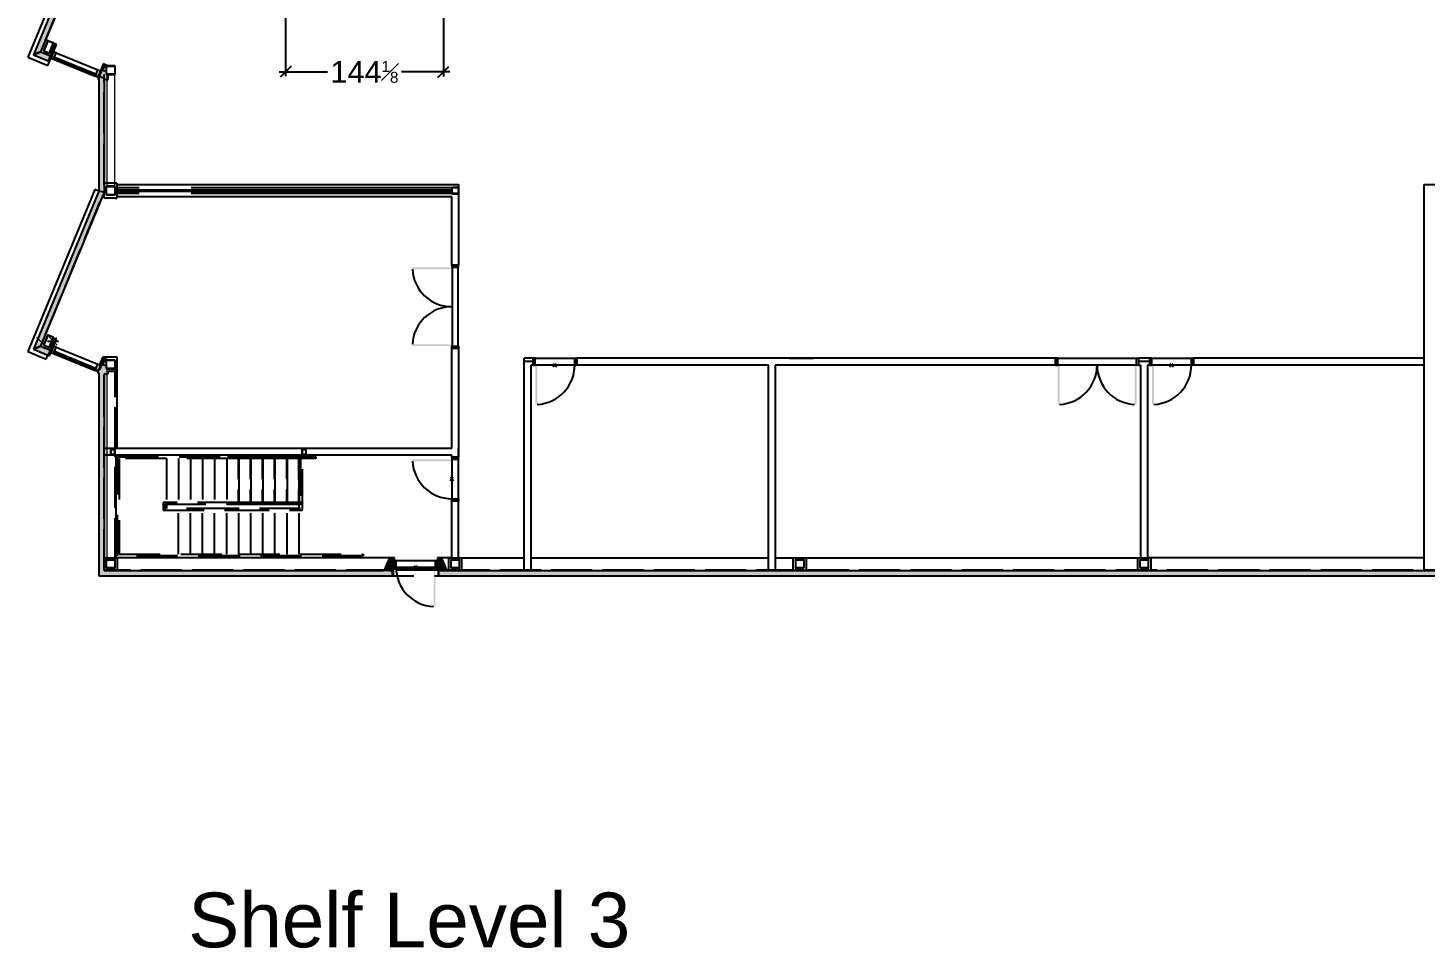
# Model space of a CAD drawing. Header units: inches. Extents: x 2743 to 10591, y -1604 to 5792.
# Drawn here: x 2743 to 4019, y -1604 to -763 of the extents above; entities that cross this region are included whole.
import ezdxf

# ---------------------------------------------------------------- set-up
doc = ezdxf.new("R2010")
doc.units = ezdxf.units.IN
doc.header["$LTSCALE"] = 0.1875
doc.header["$MEASUREMENT"] = 0
doc.header["$PDMODE"] = 3
doc.header["$PDSIZE"] = 1.5
for name, pattern in [('CENTERX2', [101.6, 63.5, -12.7, 12.7, -12.7]), ('dash1', [300, 200, -100]), ('dash2', [500, 400, -100]), ('dash3', [200, 100, -100])]:
    doc.linetypes.add(name, pattern=pattern)
doc.layers.add('22 Dimension', color=7, linetype='Continuous', lineweight=5)
for name, color, linetype in [('A-E-MUR-EXT', 3, 'Continuous'), ('A-N-COTES', 1, 'Continuous'), ('A-N-DRAIN-PL', 1, 'Continuous'), ('A-N-MUR-COMP', 30, 'Continuous'), ('A-N-MUR-EXT', 5, 'Continuous'), ('A-N-MUR-INT', 3, 'Continuous'), ('A-N-POR-PLF', 30, 'Continuous'), ('A-N-POR-PLN', 7, 'Continuous'), ('A-N-PORTE-EXT', 2, 'Continuous'), ('A-N-STRUCTURE', 4, 'Continuous'), ('A-N-SYS-ESC', 2, 'Continuous'), ('fill253', 253, 'Continuous'), ('S-N-ACIER', 4, 'Continuous')]:
    doc.layers.add(name, color=color, linetype=linetype)
doc.styles.add('D_Production', font='', dxfattribs={"height": 1})
doc.styles.add('NOTE_GROS', font='', dxfattribs={"height": 20})
doc.styles.get('D_Production').set_extended_font_data('SansSerif')
doc.styles.get('NOTE_GROS').set_extended_font_data('SansSerif')
doc.linetypes.add('MUR07', pattern='A,0.001521,[13,JUB,S=1,R=0,X=0,Y=0],-152.075402', length=152.076923)
doc.dimstyles.new('Inch-Fraction-GROS', dxfattribs={"dimtxt": 20, "dimasz": 10, "dimexe": 4, "dimexo": 5, "dimgap": 1, "dimtad": 0, "dimtih": 1, "dimtoh": 1, "dimdec": 4, "dimzin": 0, "dimdsep": 46, "dimlunit": 5, "dimtxsty": 'NOTE_GROS', "dimblk": 'OBLIQUE', "dimcen": 0, "dimdle": 6, "dimadec": 1, "dimazin": 2, "dimtfac": 0.5, "dimtdec": 4, "dimtofl": 0, "dimtmove": 0, "dimatfit": 3, "dimfxl": 1, "dimtfillclr": 1, "dimfrac": 1, "dimtolj": 1, "dimtzin": 0, "dimarcsym": 0})

# ---------------------------------------------------------------- blocks, each defined once
blk = doc.blocks.new('_ArchTick')
at = {"color": 0, "linetype": 'ByBlock', "const_width": 0.15}
blk.add_lwpolyline([(-0.5, -0.5), (0.5, 0.5)], dxfattribs=at)
blk = doc.blocks.new('_Oblique')
at = {"color": 0, "linetype": 'ByBlock', "lineweight": -2}
blk.add_line((-0.5, -0.5), (0.5, 0.5), dxfattribs=at)
blk = doc.blocks.new('*D124')
at = {"layer": '22 Dimension', "color": 0, "lineweight": -2, "transparency": 16777216}
for p, q in [((2978.2, -751.2), (2978.2, -807.3)), ((3122.3, -751.3), (3122.3, -807.5)), ((2972.2, -803.3), (3016.4, -803.4)), ((3128.3, -803.5), (3084.1, -803.4))]:
    blk.add_line(p, q, dxfattribs=at)
at = {"layer": 'Defpoints', "color": 0, "transparency": 16777216}
for p in [(2978.2, -746.2), (3122.3, -746.3), (3122.3, -803.5)]:
    blk.add_point(p, dxfattribs=at)
at = {"layer": '22 Dimension', "color": 0, "lineweight": -2, "transparency": 16777216, "xscale": 10, "yscale": 10, "zscale": 10}
for p, rotation in [((2978.2, -803.3), 179.9503072288405), ((3122.3, -803.5), 359.9503072288405)]:
    blk.add_blockref('_Oblique', p, dxfattribs=dict(at, rotation=rotation))
at = {"layer": '22 Dimension', "color": 0, "transparency": 16777216, "insert": (3050.2, -803.4), "char_height": 20, "attachment_point": 5, "style": 'NOTE_GROS'}
blk.add_mtext('\\A1;144{\\H0.5x;\\S1#8;}', dxfattribs=at)

msp = doc.modelspace()

# ---------------------------------------------------------------- hatches: boundary and pattern name
at = {"layer": 'A-N-POR-PLN'}
for points in [[(3093.98078, -982.05347), (3093.98078, -983.82512), (3130.00433, -983.82512), (3130.00433, -982.05347)], [(3093.98078, -1054.10057), (3093.98078, -1052.32892), (3130.00433, -1052.32892), (3130.00433, -1054.10057)], [(3206.21642, -1107.37211), (3207.98807, -1107.37211), (3207.98807, -1071.34856), (3206.21642, -1071.34856)], [(3683.51862, -1107.38258), (3685.29027, -1107.38258), (3685.29027, -1071.35903), (3683.51862, -1071.35903)], [(3755.56572, -1107.38258), (3753.79407, -1107.38258), (3753.79407, -1071.35903), (3755.56572, -1071.35903)], [(3769.59718, -1107.38259), (3771.36883, -1107.38259), (3771.36883, -1071.35904), (3769.59718, -1071.35904)], [(3093.99234, -1157.48031), (3093.99234, -1159.25196), (3130.01589, -1159.25196), (3130.01589, -1157.48031)], [(3115.07107, -1292.23283), (3113.29942, -1292.23283), (3113.29942, -1256.20928), (3115.07107, -1256.20928)]]:
    msp.add_hatch(color=7, dxfattribs=at).paths.add_polyline_path(points)
at = {"layer": 'fill253'}
h = msp.add_hatch(color=7, dxfattribs=at)
h.dxf.hatch_style = 1
h.paths.add_polyline_path([(5517.44902, 431.979), (5512.52777, 431.979), (5512.54172, 94.34303), (5517.46297, 94.34303)])
h.paths.add_polyline_path([(5517.44903, 678.7916), (5512.52778, 678.7916), (5512.52778, 572.89173), (5517.44903, 572.89173)])
h.paths.add_polyline_path([(5517.44903, 925.604), (5512.52778, 925.604), (5512.52777, 819.70432), (5517.44902, 819.70432)])
h.paths.add_polyline_path([(4628.42938, -1259.02652), (4625.95018, -1263.9483), (5517.46297, -1263.94777), (5517.46297, -1071.958), (5512.54172, -1071.958), (5512.54172, -1259.02652)])
h.paths.add_polyline_path([(4200.50372, -1356.98336), (4208.49739, -1355.67867), (4193.49822, -1263.95647), (4192.72048, -1259.19385), (4184.51381, -1259.19385), (4185.25735, -1263.82639)])
h.paths.add_polyline_path([(4618.93272, -1264.1151), (4619.31197, -1266.30955), (4626.09389, -1265.20887), (4625.95018, -1263.9483), (4628.42938, -1259.02652), (4618.12265, -1259.02652)])
h.paths.add_polyline_path([(5517.46297, 1153.66309), (5512.54172, 1153.66309), (5512.52778, 1066.51673), (5517.44903, 1066.51673)])
h.paths.add_polyline_path([(2812.35741, -1079.29062), (2806.55239, -1077.23697), (2806.55239, -1078.48244), (2807.41263, -1078.81134), (2807.41906, -1264.1151), (3075.9398, -1263.94776), (3075.93335, -1259.02651), (2812.34031, -1259.19385)])
h.paths.add_polyline_path([(2807.41906, -374.65047), (2812.34031, -375.67519), (2812.34031, 118.15991), (2807.41906, 118.15991)])
h.paths.add_polyline_path([(5512.54172, -339.79281), (5517.46297, -339.79281), (5517.46297, 52.10637), (5512.54172, 52.10637)])
h.paths.add_polyline_path([(5512.5356, -401.23504), (5517.45685, -401.23504), (5517.46297, -339.79281), (5512.54172, -339.79281)])
h.paths.add_polyline_path([(5512.54172, -545.32679), (5517.46297, -545.32679), (5517.45685, -437.25741), (5512.5356, -437.25741)])
h.paths.add_polyline_path([(5512.53298, -617.37634), (5517.45423, -617.37634), (5517.46296, -581.35034), (5512.54171, -581.35034)])
h.paths.add_polyline_path([(5512.5391, -689.42343), (5517.46035, -689.42343), (5517.46066, -653.39744), (5512.53941, -653.39744)])
h.paths.add_polyline_path([(5512.5391, -761.46809), (5517.46035, -761.46809), (5517.46035, -725.44454), (5512.5391, -725.44454)])
h.paths.add_polyline_path([(4035.91549, 1440.59386), (4035.91549, 1445.51513), (2807.41263, 1445.51513), (2807.41906, 159.14408), (2812.34031, 159.14408), (2812.33388, 1440.59388)])
h.paths.add_polyline_path([(3118.18201, -1259.02652), (3118.18223, -1263.94777), (4185.31745, -1264.1151), (4184.51381, -1259.19385)])
h.paths.add_polyline_path([(4279.25656, 1440.56528), (4279.25657, 1445.48688), (4078.1514, 1445.5146), (4078.1514, 1440.59333)])
h.paths.add_polyline_path([(4872.5115, 1445.3478), (4872.5115, 1440.42655), (5512.54172, 1440.42655), (5512.54177, 1308.40012), (5517.46302, 1308.40012), (5517.46297, 1445.3478)])
h.paths.add_polyline_path([(5517.45593, -941.58583), (5512.53008, -941.58584), (5512.54172, -1029.88866), (5517.46297, -1029.88866)])
h.paths.add_polyline_path([(5512.53008, -905.56228), (5517.45593, -905.5623), (5517.45423, -797.49164), (5512.53298, -797.49164)])
h = msp.add_hatch(color=7, dxfattribs=at)
h.dxf.hatch_style = 1
h.paths.add_polyline_path([(2812.33388, -644.48363), (2807.41263, -643.45892), (2747.9328, -787.90343), (2754.35725, -785.23163)])
h.paths.add_polyline_path([(2761.73872, -788.27392), (2754.35857, -785.23218), (2747.93272, -787.90363), (2759.86436, -792.82178)])
h.paths.add_polyline_path([(2768.25875, -779.98623), (2768.96572, -778.26998), (2766.30824, -777.17557), (2759.8632, -792.82153), (2762.52077, -793.91574), (2765.42111, -786.87486)])
h.paths.add_polyline_path([(2812.82788, -796.32907), (2811.66292, -795.84941), (2806.55239, -808.2612), (2807.71581, -808.74022), (2807.95494, -808.15943)])
edge = h.paths.add_edge_path()
edge.add_line((2813.04312, -796.41967), (2813.56661, -796.63521))
edge.add_line((2813.56661, -796.63521), (2812.82788, -796.32907))
edge.add_line((2812.82788, -796.32907), (2807.71663, -808.74259))
edge.add_line((2807.71663, -808.74259), (2812.33388, -810.31836))
edge.add_line((2812.33388, -810.31836), (2816.1177, -810.31619))
edge.add_line((2816.1177, -810.31619), (2816.11653, -805.83207))
edge.add_line((2816.11653, -805.83207), (2814.78387, -805.83207))
edge.add_arc((2814.78387, -805.38207), 0.45, 180, 270, ccw=False)
edge.add_line((2814.33388, -805.38207), (2814.33388, -798.28208))
edge.add_arc((2814.78387, -798.28208), 0.45, 90, 180, ccw=False)
edge.add_line((2814.78387, -797.83209), (2816.45474, -797.83209))
edge.add_line((2816.45474, -797.83209), (2814.82577, -797.15702))
edge.add_line((2814.82577, -797.15702), (2814.78967, -797.24472))
edge.add_arc((2814.6787, -797.19903), 0.12, 257.03668843, 337.62139166, ccw=False)
edge.add_line((2814.65179, -797.31597), (2813.29151, -797.00284))
edge.add_arc((2813.22421, -797.2952), 0.3, 77.03668843, 157.62139166)
edge.add_line((2812.9468, -797.18098), (2811.23242, -801.34479))
edge.add_arc((2811.50983, -801.45901), 0.3, 157.62139165, 238.20609488)
edge.add_line((2811.35177, -801.71399), (2812.53817, -802.44942))
edge.add_arc((2812.47495, -802.55141), 0.12, -22.37860835, 58.20609488, ccw=False)
edge.add_line((2812.58591, -802.5971), (2812.54862, -802.68768))
edge.add_line((2812.54862, -802.68768), (2810.76478, -801.95321))
edge.add_line((2810.76478, -801.95321), (2813.04312, -796.41967))
h.paths.add_polyline_path([(2762.50136, -786.42257), (2761.73737, -788.27245), (2754.35692, -785.23242), (2758.92809, -774.13692), (2760.77642, -774.89794), (2757.16104, -783.6788), (2756.94985, -784.13682)])
h.paths.add_polyline_path([(2814.31813, -638.95256), (2812.33388, -638.95256), (2812.33388, -644.48363), (2811.3104, -646.96829), (2814.31813, -646.98404)])
h.paths.add_polyline_path([(2812.33388, -810.31728), (2807.41263, -808.61636), (2807.41263, -912.43469), (2812.33388, -913.4594)])
h = msp.add_hatch(color=7, dxfattribs=at)
h.dxf.hatch_style = 1
h.paths.add_polyline_path([(2812.33388, -913.4594), (2807.41263, -912.43469), (2747.9328, -1056.8792), (2754.35725, -1054.2074)])
h.paths.add_polyline_path([(2761.73872, -1057.24969), (2754.35857, -1054.20795), (2747.93272, -1056.8794), (2759.86436, -1061.79755)])
h.paths.add_polyline_path([(2766.17197, -1053.97974), (2766.18974, -1053.98716), (2768.96498, -1047.2451), (2766.30824, -1046.15134), (2759.8632, -1061.7973), (2762.52339, -1062.89259)])
h.paths.add_polyline_path([(2812.82788, -1065.30484), (2811.66292, -1064.82518), (2806.55239, -1077.23697), (2807.71581, -1077.71599), (2807.95494, -1077.1352)])
edge = h.paths.add_edge_path()
edge.add_line((2813.04312, -1065.39544), (2813.56661, -1065.61098))
edge.add_line((2813.56661, -1065.61098), (2812.82788, -1065.30484))
edge.add_line((2812.82788, -1065.30484), (2807.71663, -1077.71836))
edge.add_line((2807.71663, -1077.71836), (2812.20976, -1079.29413))
edge.add_line((2812.20976, -1079.29413), (2815.99901, -1079.29413))
edge.add_line((2815.99901, -1079.29413), (2815.99901, -1077.05246))
edge.add_line((2815.99901, -1077.05246), (2822.58561, -1077.05246))
edge.add_line((2822.58561, -1077.05246), (2822.58502, -1074.80784))
edge.add_line((2822.58502, -1074.80784), (2814.78387, -1074.80784))
edge.add_arc((2814.78387, -1074.35784), 0.45, 180, 270, ccw=False)
edge.add_line((2814.33388, -1074.35784), (2814.33388, -1067.25785))
edge.add_arc((2814.78387, -1067.25785), 0.45, 90, 180, ccw=False)
edge.add_line((2814.78387, -1066.80785), (2816.45474, -1066.80785))
edge.add_line((2816.45474, -1066.80785), (2814.82577, -1066.13279))
edge.add_line((2814.82577, -1066.13279), (2814.78967, -1066.22049))
edge.add_arc((2814.6787, -1066.1748), 0.12, 257.03668843, 337.62139166, ccw=False)
edge.add_line((2814.65179, -1066.29174), (2813.29151, -1065.97861))
edge.add_arc((2813.22421, -1066.27097), 0.3, 77.03668843, 157.62139166)
edge.add_line((2812.9468, -1066.15675), (2811.23242, -1070.32056))
edge.add_arc((2811.50983, -1070.43478), 0.3, 157.62139166, 238.20609488)
edge.add_line((2811.35177, -1070.68976), (2812.53817, -1071.42519))
edge.add_arc((2812.47495, -1071.52718), 0.12, -22.37860835, 58.20609488, ccw=False)
edge.add_line((2812.58591, -1071.57287), (2812.54862, -1071.66345))
edge.add_line((2812.54862, -1071.66345), (2810.76478, -1070.92898))
edge.add_line((2810.76478, -1070.92898), (2813.04312, -1065.39544))
h.paths.add_polyline_path([(2762.50136, -1055.39834), (2761.73737, -1057.24822), (2754.35692, -1054.20819), (2758.92809, -1043.11269), (2760.77642, -1043.8737), (2757.16104, -1052.65457), (2756.94985, -1053.11259)])
h.paths.add_polyline_path([(2814.31813, -907.92833), (2812.33388, -907.92833), (2812.33388, -913.4594), (2811.3104, -915.94406), (2814.31813, -915.95981)])
h = msp.add_hatch(color=7, dxfattribs=at)
h.dxf.hatch_style = 1
h.paths.add_polyline_path([(3067.63683, -1259.02652), (3067.63683, -1258.79025), (3068.62108, -1258.79025), (3072.88105, -1248.82925), (3076.56649, -1248.82925), (3076.56649, -1263.94777), (3075.93657, -1263.94777), (3075.93657, -1259.02652)])
h = msp.add_hatch(color=7, dxfattribs=at)
h.dxf.hatch_style = 1
h.paths.add_polyline_path([(3126.48176, -1259.02652), (3126.48176, -1258.79025), (3125.49751, -1258.79025), (3121.23753, -1248.82925), (3117.55209, -1248.82925), (3117.55209, -1263.94777), (3118.18201, -1263.94777), (3118.18201, -1259.02652)])

# ---------------------------------------------------------------- linework, layer by layer
at = {"color": 7}
for p, q in [((2766.18913, -785.01109), (2763.80292, -790.8091)), ((2763.80292, -790.8091), (2766.16939, -791.78304)), ((2766.46236, -789.51948), (2766.08777, -790.42966)), ((2766.08777, -790.42966), (2805.14691, -806.50467)), ((2766.16939, -791.78304), (2766.63388, -790.65442)), ((2768.55559, -785.98502), (2766.18913, -785.01109)), ((2766.46236, -789.51948), (2805.5215, -805.59449)), ((2767.00847, -789.74424), (2768.55559, -785.98502)), ((2768.55559, -785.98502), (2806.52252, -801.61052)), ((2766.16939, -791.78304), (2804.13631, -807.40854)), ((2804.97539, -805.36974), (2806.52252, -801.61052)), ((2808.88899, -802.58445), (2806.50278, -808.38247)), ((2806.52252, -801.61052), (2808.88899, -802.58445)), ((2804.13631, -807.40854), (2804.6008, -806.27992)), ((2806.50278, -808.38247), (2804.13631, -807.40854)), ((2805.5215, -805.59449), (2805.14691, -806.50467)), ((2766.18978, -1053.98713), (2763.80385, -1059.78446)), ((2766.46329, -1058.49484), (2766.0887, -1059.40502)), ((2766.0887, -1059.40502), (2805.14694, -1075.47965)), ((2768.55625, -1054.96106), (2766.18978, -1053.98713)), ((2766.46329, -1058.49484), (2805.52153, -1074.56947)), ((2767.0094, -1058.71959), (2768.55625, -1054.96106)), ((2768.55625, -1054.96106), (2806.52226, -1070.58619)), ((2763.80385, -1059.78446), (2766.17032, -1060.75839)), ((2766.17032, -1060.75839), (2766.63481, -1059.62977)), ((2766.17032, -1060.75839), (2804.13634, -1076.38352)), ((2804.97542, -1074.34472), (2806.52226, -1070.58619)), ((2808.88873, -1071.56012), (2806.50281, -1077.35745)), ((2806.52226, -1070.58619), (2808.88873, -1071.56012)), ((2804.13634, -1076.38352), (2804.60083, -1075.2549)), ((2806.50281, -1077.35745), (2804.13634, -1076.38352)), ((2805.52153, -1074.56947), (2805.14694, -1075.47965)), ((3075.95232, -1249.02654), (3072.95232, -1249.02654)), ((3072.95232, -1249.02654), (3072.95232, -1249.77654)), ((3072.95232, -1249.77654), (3073.07732, -1249.77654)), ((3073.07732, -1249.77654), (3073.07732, -1249.15154)), ((3073.07732, -1249.15154), (3075.82732, -1249.15154)), ((3075.82732, -1249.15154), (3075.82732, -1258.9015)), ((3075.95232, -1259.0265), (3075.95232, -1249.02654)), ((3118.16627, -1259.0265), (3118.16627, -1249.02654)), ((3118.16627, -1249.02654), (3121.16626, -1249.02654)), ((3121.04126, -1249.15154), (3118.29127, -1249.15154)), ((3118.29127, -1249.15154), (3118.29127, -1258.9015)), ((3121.04126, -1249.77654), (3121.04126, -1249.15154)), ((3121.16626, -1249.77654), (3121.04126, -1249.77654)), ((3121.16626, -1249.02654), (3121.16626, -1249.77654)), ((3073.07732, -1258.2765), (3072.95232, -1258.2765)), ((3072.95232, -1258.2765), (3072.95232, -1259.0265)), ((3072.95232, -1259.0265), (3075.95232, -1259.0265)), ((3073.07732, -1258.9015), (3073.07732, -1258.2765)), ((3075.82732, -1258.9015), (3073.07732, -1258.9015)), ((3121.16626, -1259.0265), (3118.16627, -1259.0265)), ((3118.29127, -1258.9015), (3121.04126, -1258.9015)), ((3121.04126, -1258.9015), (3121.04126, -1258.2765)), ((3121.04126, -1258.2765), (3121.16626, -1258.2765)), ((3121.16626, -1258.2765), (3121.16626, -1259.0265))]:
    msp.add_line(p, q, dxfattribs=at)
for points in [[(2757.43516, -784.33664), (2762.03674, -786.23127, 0.4142135624), (2762.69459, -785.95714), (2766.1181, -777.64226, 0.4142135624), (2765.84398, -776.98442), (2761.2424, -775.0898, 0.4142135624), (2760.58456, -775.36392), (2757.16104, -783.6788, 0.4142135624)], [(2757.53109, -784.10365), (2762.13267, -785.99827, 0.4142135624), (2762.46159, -785.86121), (2765.88511, -777.54633, 0.4142135624), (2765.74805, -777.21741), (2761.14647, -775.32279, 0.4142135624), (2760.81755, -775.45985), (2757.39403, -783.77473, 0.4142135624)], [(2812.54862, -802.68768), (2810.76478, -801.95321), (2813.04312, -796.41967), (2814.82696, -797.15414), (2814.78967, -797.24472, -0.36686215), (2814.65179, -797.31597), (2813.29151, -797.00284, 0.36686215), (2812.9468, -797.18098), (2811.23242, -801.34479, 0.36686215), (2811.35177, -801.71399), (2812.53817, -802.44942, -0.36686215), (2812.58591, -802.5971)], [(2757.43516, -1053.31241), (2762.03674, -1055.20704, 0.4142135624), (2762.69459, -1054.93291), (2766.1181, -1046.61803, 0.4142135624), (2765.84398, -1045.96019), (2761.2424, -1044.06557, 0.4142135624), (2760.58456, -1044.33969), (2757.16104, -1052.65457, 0.4142135624)], [(2757.53109, -1053.07942), (2762.13267, -1054.97404, 0.4142135624), (2762.46159, -1054.83698), (2765.88511, -1046.5221, 0.4142135624), (2765.74805, -1046.19318), (2761.14647, -1044.29856, 0.4142135624), (2760.81755, -1044.43562), (2757.39403, -1052.7505, 0.4142135624)], [(2812.54862, -1071.66345), (2810.76478, -1070.92898), (2813.04312, -1065.39544), (2814.82696, -1066.1299), (2814.78967, -1066.22049, -0.36686215), (2814.65179, -1066.29174), (2813.29151, -1065.97861, 0.36686215), (2812.9468, -1066.15675), (2811.23242, -1070.32056, 0.36686215), (2811.35177, -1070.68976), (2812.53817, -1071.42519, -0.36686215), (2812.58591, -1071.57287)], [(2818.5701, -1152.90433), (2822.08189, -1152.90433, 0.4142135624), (2822.33386, -1152.65236), (2822.33386, -1149.14056, 0.4142135624), (2822.08189, -1148.88859), (2818.5701, -1148.88859, 0.4142135624), (2818.31813, -1149.14056), (2818.31813, -1152.65236, 0.4142135624)], [(2818.5701, -1152.77834), (2822.08189, -1152.77834, 0.4142135624), (2822.20788, -1152.65236), (2822.20788, -1149.14056, 0.4142135624), (2822.08189, -1149.01458), (2818.5701, -1149.01458, 0.4142135624), (2818.44411, -1149.14056), (2818.44411, -1152.65236, 0.4142135624)], [(2993.25479, -1152.90433), (2996.76658, -1152.90433, 0.4142135624), (2997.01855, -1152.65236), (2997.01855, -1149.14056, 0.4142135624), (2996.76658, -1148.88859), (2993.25479, -1148.88859, 0.4142135624), (2993.00282, -1149.14056), (2993.00282, -1152.65236, 0.4142135624)], [(2993.25479, -1152.77834), (2996.76658, -1152.77834, 0.4142135624), (2996.89257, -1152.65236), (2996.89257, -1149.14056, 0.4142135624), (2996.76658, -1149.01458), (2993.25479, -1149.01458, 0.4142135624), (2993.1288, -1149.14056), (2993.1288, -1152.65236, 0.4142135624)]]:
    msp.add_lwpolyline(points, format="xyb", close=True)
at = {"layer": '22 Dimension'}
for p, q in [((2814.78387, -805.58207), (2814.78387, -907.94407)), ((2821.79173, -805.83207), (2821.79173, -907.94407)), ((3136.15768, -952.49481), (3136.15768, -953.49481)), ((4018.38824, -952.49481), (4018.38824, -953.49481)), ((2814.78387, -1074.80784), (2814.78387, -1249.02654)), ((2814.78387, -1257.02652), (2814.78387, -1258.87187))]:
    msp.add_line(p, q, dxfattribs=at)
at = {"layer": 'A-E-MUR-EXT', "color": 7}
for p, q in [((2812.42832, -1247.51473), (2824.23939, -1247.51473)), ((2812.42833, -1259.02652), (2812.42832, -1247.51473)), ((2824.23939, -1247.51473), (2824.2394, -1259.02652)), ((3127.17751, -1247.51473), (3138.98858, -1247.51473)), ((3127.17753, -1259.02652), (3127.17751, -1247.51473)), ((3138.98858, -1247.51473), (3138.98859, -1259.02652)), ((3441.92671, -1247.51473), (3453.73777, -1247.51473)), ((3441.92672, -1259.02652), (3441.92671, -1247.51473)), ((3453.73777, -1247.51473), (3453.73779, -1259.02652)), ((3756.6759, -1247.51473), (3768.48697, -1247.51473)), ((3756.67592, -1259.02652), (3756.6759, -1247.51473)), ((3768.48697, -1247.51473), (3768.48698, -1259.02652)), ((2824.2394, -1259.02652), (2812.42833, -1259.02652)), ((3138.98859, -1259.02652), (3127.17753, -1259.02652)), ((3453.73779, -1259.02652), (3441.92672, -1259.02652)), ((3768.48698, -1259.02652), (3756.67592, -1259.02652))]:
    msp.add_line(p, q, dxfattribs=at)
at = {"layer": 'A-N-COTES', "color": 7}
msp.add_line((2760.69699, -1049.6363), (2770.77762, -1049.6363), dxfattribs=at)
at = {"layer": 'A-N-DRAIN-PL', "color": 7}
msp.add_line((3438.2867, -1065.21627), (3460.3339, -1065.21627), dxfattribs=at)
at = {"layer": 'A-N-MUR-COMP', "color": 7}
for p, q in [((2823.84545, -911.30053), (3130.08307, -911.30053)), ((2823.84545, -912.58866), (3130.08307, -912.58866))]:
    msp.add_line(p, q, dxfattribs=at)
at = {"layer": 'A-N-MUR-COMP', "color": 7, "linetype": 'MUR07', "ltscale": 0.8}
for p, q in [((3204.09079, -1068.26848), (3196.12231, -1068.26848)), ((3767.54994, -1068.26848), (3757.61296, -1068.26849))]:
    msp.add_line(p, q, dxfattribs=at)
at = {"layer": 'A-N-MUR-EXT', "color": 7}
for p, q in [((2807.41263, -643.45892), (2747.93171, -787.90298)), ((2747.93171, -787.90298), (2761.35325, -793.43568)), ((2807.41263, -807.01575), (2807.41263, -911.94407)), ((2807.41263, -912.43469), (2747.93171, -1056.87875)), ((2747.93171, -1056.87875), (2761.03036, -1062.27822)), ((2807.41263, -1078.81134), (2807.41263, -1263.94777)), ((2807.41263, -1263.94777), (3076.4484, -1263.94777)), ((3118.18223, -1263.94777), (4187.14748, -1263.95319))]:
    msp.add_line(p, q, dxfattribs=at)
at = {"layer": 'A-N-MUR-INT', "color": 7}
for p, q in [((2803.73558, -641.94494), (2742.74885, -790.05964)), ((2812.33388, -644.48363), (2754.35699, -785.23153)), ((2768.9658, -778.26978), (2758.9372, -774.14056)), ((2767.79852, -777.78917), (2761.35348, -793.43513)), ((2762.52077, -793.91574), (2768.9658, -778.26978)), ((2742.74885, -790.05964), (2761.00642, -797.59147)), ((2754.35699, -785.23153), (2747.9328, -787.90343)), ((2747.9328, -787.90343), (2754.35699, -785.23153)), ((2754.35699, -785.23153), (2763.22758, -788.88559)), ((2761.00642, -797.59147), (2762.52077, -793.91574)), ((2761.35348, -793.43513), (2762.52077, -793.91574)), ((2811.66292, -795.84941), (2807.38458, -806.24002)), ((2808.54954, -806.71968), (2812.82788, -796.32907)), ((2812.82788, -796.32907), (2811.66292, -795.84941)), ((2812.82766, -796.3296), (2816.4471, -797.83262)), ((2806.55239, -808.2612), (2806.55239, -809.50667)), ((2806.55239, -809.50667), (2807.41263, -809.83557)), ((2807.38458, -806.24002), (2808.54954, -806.71968)), ((2807.41263, -807.01575), (2812.33388, -809.04207)), ((2812.33388, -809.04207), (2812.33388, -913.4594)), ((2812.33454, -810.31728), (2816.11712, -810.31728)), ((2816.11712, -810.31728), (2816.11712, -805.83207)), ((2820.99114, -805.83207), (2820.36122, -805.83207)), ((2823.84545, -905.0706), (2812.33388, -905.0706)), ((2823.84545, -906.41865), (2823.84545, -905.0706)), ((2803.73558, -910.92071), (2742.74885, -1059.03541)), ((2812.33388, -913.4594), (2754.35699, -1054.2073)), ((2807.41263, -912.43469), (2803.73558, -910.92071)), ((2812.33388, -913.4594), (2807.41263, -912.43469)), ((2812.29281, -918.8186), (2812.29281, -913.55911)), ((2822.52617, -918.8186), (2812.29281, -918.8186)), ((2822.52617, -918.8186), (2823.84545, -918.8186)), ((2823.84545, -906.41865), (3136.15768, -906.41865)), ((2823.84545, -906.41865), (2823.84545, -917.47054)), ((3130.00433, -917.47054), (2823.84545, -917.47054)), ((2823.84545, -917.47054), (2823.84545, -918.8186)), ((3130.00433, -980.2965), (3130.00433, -917.47054)), ((3136.15768, -906.41865), (3136.15768, -980.08497)), ((4018.38824, -906.43227), (4266.69141, -906.41812)), ((4018.38824, -1258.87187), (4018.38824, -906.43227)), ((2742.74885, -1059.03541), (2759.51612, -1065.95317)), ((2754.35699, -1054.2073), (2747.9328, -1056.8792)), ((2747.9328, -1056.8792), (2754.35699, -1054.2073)), ((2754.35699, -1054.2073), (2763.22758, -1057.86136)), ((2767.79852, -1046.76494), (2761.35348, -1062.4109)), ((2762.52077, -1062.89151), (2768.9658, -1047.24555)), ((2762.52618, -1062.88932), (2766.17197, -1053.97974)), ((2766.17197, -1053.97974), (2766.75444, -1054.21957)), ((2768.9658, -1047.24555), (2767.79852, -1046.76494)), ((3130.00433, -1147.51064), (3130.00433, -1056.06907)), ((3136.15768, -1056.06907), (3136.15768, -1155.51181)), ((2759.51612, -1065.95317), (2761.03049, -1062.27791)), ((2761.03049, -1062.27791), (2762.52618, -1062.88932)), ((2761.35348, -1062.4109), (2762.52077, -1062.89151)), ((2811.66292, -1064.82518), (2806.55239, -1077.23697)), ((2808.3063, -1071.32042), (2811.34607, -1063.93438)), ((2808.54884, -1075.69714), (2812.82788, -1065.30484)), ((2811.34607, -1063.93438), (2823.82994, -1063.93438)), ((2812.82788, -1065.30484), (2811.66292, -1064.82518)), ((2823.82994, -1063.93438), (2823.82994, -1147.51064)), ((3196.12231, -1259.02652), (3196.12231, -1065.17794)), ((3204.24792, -1065.17794), (3196.12231, -1065.17794)), ((3204.24792, -1071.34856), (3202.27942, -1071.35903)), ((3202.27942, -1071.34856), (3202.27942, -1259.01605)), ((3681.55012, -1065.17794), (3244.05134, -1065.17794)), ((3419.23663, -1071.35903), (3244.05134, -1071.35903)), ((3419.23663, -1259.02652), (3419.23663, -1071.35903)), ((3681.55012, -1071.35903), (3425.3941, -1071.35903)), ((3425.3941, -1071.35903), (3425.3941, -1259.02652)), ((3767.62868, -1065.17794), (3757.53422, -1065.17794)), ((3757.53422, -1071.35903), (3759.50271, -1071.35903)), ((3759.50271, -1247.51473), (3759.50271, -1071.35903)), ((3765.58144, -1071.35903), (3765.58144, -1071.35903)), ((3767.62868, -1071.35903), (3765.66018, -1071.35903)), ((3765.66018, -1071.35903), (3765.66018, -1247.51473)), ((4018.38824, -1065.17794), (3807.51049, -1065.17794)), ((4018.38824, -1071.35903), (3807.51049, -1071.35903)), ((2806.55239, -1077.23697), (2806.55239, -1078.48244)), ((2806.55239, -1078.48244), (2807.41263, -1078.81134)), ((2807.38388, -1075.21748), (2808.54884, -1075.69714)), ((2812.35741, -1079.29062), (2812.33388, -1259.02652)), ((2812.35741, -1079.29062), (2815.99901, -1079.29196)), ((2815.99901, -1079.29196), (2815.99901, -1077.05246)), ((2815.99901, -1077.05246), (2818.96357, -1077.05246)), ((2818.96357, -1077.05246), (2822.58561, -1077.05246)), ((2820.99114, -1074.80784), (2820.36122, -1074.80784)), ((2822.5893, -1074.80837), (2821.85155, -1074.80784)), ((2822.58561, -1077.05246), (2822.5893, -1074.80837)), ((3130.00433, -1147.51064), (2812.33388, -1147.51064)), ((3136.15768, -1155.51181), (3136.15768, -1148.0868)), ((3130.01589, -1153.65236), (2812.33388, -1153.65236)), ((2823.2, -1247.53442), (2823.2, -1153.65236)), ((3130.01589, -1155.51181), (3130.01589, -1153.65236)), ((3130.03114, -1247.51149), (3130.01589, -1193.50386)), ((3136.08306, -1247.51473), (3136.15768, -1193.50386)), ((3077.70894, -1247.53442), (2823.2, -1247.53442)), ((3068.62108, -1258.79025), (3072.88105, -1248.82925)), ((3072.88105, -1248.82925), (3076.56649, -1248.82925)), ((3076.56649, -1248.82925), (3076.56649, -1263.94777)), ((3077.70894, -1250.22504), (3077.70894, -1247.53442)), ((3130.01589, -1247.51149), (3116.90607, -1247.5152)), ((3116.90607, -1247.5152), (3116.90607, -1250.22504)), ((3121.23753, -1248.82925), (3117.55209, -1248.82925)), ((3117.55209, -1248.82925), (3117.55209, -1263.94777)), ((3125.49751, -1258.79025), (3121.23753, -1248.82925)), ((3136.08306, -1247.51473), (3196.12231, -1247.51473)), ((3202.27942, -1247.51473), (3419.23663, -1247.51473)), ((3425.3941, -1247.51473), (3759.50271, -1247.51473)), ((4018.38824, -1247.51473), (3765.66018, -1247.51473)), ((2812.33388, -1259.02652), (3067.63683, -1259.02652)), ((3067.63683, -1259.02652), (3067.63683, -1258.79025)), ((3067.63683, -1258.79025), (3068.62108, -1258.79025)), ((3075.93657, -1259.02652), (3067.63683, -1259.02652)), ((3075.93657, -1263.94777), (3075.93657, -1259.02652)), ((3118.16648, -1259.02652), (4192.71404, -1259.02652)), ((3118.18201, -1263.94777), (3118.18201, -1259.02652)), ((3118.18201, -1259.02652), (3126.48176, -1259.02652)), ((3126.48176, -1258.79025), (3125.49751, -1258.79025)), ((3126.48176, -1259.02652), (3126.48176, -1258.79025)), ((3076.56649, -1263.94777), (3075.93657, -1263.94777)), ((3117.55209, -1263.94777), (3118.18201, -1263.94777))]:
    msp.add_line(p, q, dxfattribs=at)
at = {"layer": 'A-N-POR-PLF', "color": 7}
for p, q in [((3130.25218, -980.08497), (3130.25218, -1056.06907)), ((3135.90983, -980.08497), (3130.25218, -980.08497)), ((3135.90983, -1056.06907), (3135.90983, -980.08497)), ((3130.25218, -1056.06907), (3135.90983, -1056.06907)), ((3204.24792, -1065.16747), (3244.20847, -1065.16747)), ((3204.24792, -1071.34856), (3204.24792, -1065.16747)), ((3244.20847, -1071.34856), (3204.24792, -1071.34856)), ((3244.20847, -1065.16747), (3244.20847, -1071.34856)), ((3757.53422, -1065.45353), (3681.55012, -1065.45353)), ((3681.55012, -1065.45353), (3681.55012, -1071.08344)), ((3681.55012, -1071.08344), (3757.53422, -1071.08344)), ((3757.53422, -1071.08344), (3757.53422, -1065.45353)), ((3767.62868, -1065.17795), (3807.58923, -1065.17795)), ((3767.62868, -1071.35904), (3767.62868, -1065.17795)), ((3807.58923, -1071.35904), (3767.62868, -1071.35904)), ((3807.58923, -1065.17795), (3807.58923, -1071.35904)), ((3136.15768, -1155.51181), (3130.01589, -1155.51181)), ((3130.01589, -1155.51181), (3130.01589, -1195.47236)), ((3136.15768, -1195.47236), (3136.15768, -1155.51181)), ((3130.01589, -1195.47236), (3136.15768, -1195.47236)), ((3117.03957, -1250.22504), (3077.07902, -1250.22504)), ((3077.07902, -1250.22504), (3077.07902, -1256.20928)), ((3117.03957, -1256.20928), (3117.03957, -1250.22504)), ((3077.07902, -1256.20928), (3117.03957, -1256.20928))]:
    msp.add_line(p, q, dxfattribs=at)
at = {"layer": 'A-N-POR-PLN', "color": 7}
for p, q in [((3130.00433, -980.08497), (3130.00433, -982.05347)), ((3130.00433, -980.08497), (3136.15768, -980.08497)), ((3130.00433, -982.05347), (3136.15768, -982.05347)), ((3136.15768, -982.05347), (3136.15768, -980.08497)), ((3130.00433, -1056.06907), (3130.00433, -1054.10057)), ((3130.00433, -1054.10057), (3136.15768, -1054.10057)), ((3130.00433, -1056.06907), (3136.15768, -1056.06907)), ((3136.15768, -1054.10057), (3136.15768, -1056.06907)), ((3206.21642, -1065.16747), (3204.24792, -1065.16747)), ((3204.24792, -1071.34856), (3204.24792, -1065.16747)), ((3204.24792, -1071.34856), (3206.21642, -1071.34856)), ((3206.21642, -1071.34856), (3206.21642, -1065.16747)), ((3242.23997, -1065.16747), (3244.20847, -1065.16747)), ((3242.23997, -1071.34856), (3242.23997, -1065.16747)), ((3244.20847, -1071.34856), (3242.23997, -1071.34856)), ((3244.20847, -1071.34856), (3244.20847, -1065.16747)), ((3683.51862, -1065.17794), (3681.55012, -1065.17794)), ((3681.55012, -1071.35903), (3681.55012, -1065.17794)), ((3681.55012, -1071.35903), (3683.51862, -1071.35903)), ((3683.51862, -1071.35903), (3683.51862, -1065.17794)), ((3755.56572, -1065.17794), (3757.53422, -1065.17794)), ((3755.56572, -1071.35903), (3755.56572, -1065.17794)), ((3757.53422, -1071.35903), (3755.56572, -1071.35903)), ((3757.53422, -1071.35903), (3757.53422, -1065.17794)), ((3769.59718, -1065.17795), (3767.62868, -1065.17795)), ((3767.62868, -1071.35904), (3767.62868, -1065.17795)), ((3767.62868, -1071.35904), (3769.59718, -1071.35904)), ((3769.59718, -1071.35904), (3769.59718, -1065.17795)), ((3805.62073, -1065.17795), (3807.58923, -1065.17795)), ((3805.62073, -1071.35904), (3805.62073, -1065.17795)), ((3807.58923, -1071.35904), (3805.62073, -1071.35904)), ((3807.58923, -1071.35904), (3807.58923, -1065.17795)), ((3130.01589, -1155.51181), (3130.01589, -1157.48031)), ((3130.01589, -1155.51181), (3136.15768, -1155.51181)), ((3130.01589, -1157.48031), (3136.15768, -1157.48031)), ((3136.15768, -1157.48031), (3136.15768, -1155.51181)), ((3130.01589, -1195.47236), (3130.01589, -1193.50386)), ((3130.01589, -1193.50386), (3136.15768, -1193.50386)), ((3130.01589, -1195.47236), (3136.15768, -1195.47236)), ((3136.15768, -1193.50386), (3136.15768, -1195.47236)), ((3079.04752, -1250.22504), (3077.07902, -1250.22504)), ((3077.07902, -1256.20928), (3077.07902, -1250.22504)), ((3079.04752, -1256.20928), (3079.04752, -1250.22504)), ((3115.07107, -1250.22504), (3117.03957, -1250.22504)), ((3115.07107, -1256.20928), (3115.07107, -1250.22504)), ((3117.03957, -1256.20928), (3117.03957, -1250.22504)), ((3077.07902, -1256.20928), (3079.04752, -1256.20928)), ((3117.03957, -1256.20928), (3115.07107, -1256.20928))]:
    msp.add_line(p, q, dxfattribs=at)
for centre, start, end in [((3130.00433, -982.05347), 182.81896238, 270), ((3130.00433, -1054.10057), 90, 177.18103762), ((3206.21642, -1071.34856), 272.81896237, 0), ((3683.51862, -1071.35903), 272.81896237, 0), ((3755.56572, -1071.35903), 180, 267.18103763), ((3769.59718, -1071.35904), 272.81896237, 0), ((3130.01589, -1157.48031), 182.81896238, 270), ((3115.07107, -1256.20928), 180, 267.18103763)]:
    msp.add_arc(centre, 36.02355, start, end, dxfattribs=at)
for p in [(3224.2282, -1071.34856), (3787.60896, -1071.35904), (3130.01589, -1175.49208), (3097.05929, -1256.20928)]:
    msp.add_point(p, dxfattribs=at)
at = {"layer": 'A-N-PORTE-EXT', "color": 7}
for p, q in [((3117.53599, -1250.22504), (3076.56649, -1250.22504)), ((3117.55209, -1257.93175), (3076.56649, -1257.93175))]:
    msp.add_line(p, q, dxfattribs=at)
at = {"layer": 'A-N-PORTE-EXT', "color": 7, "linetype": 'dash3'}
msp.add_line((3076.56649, -1263.94777), (3117.55209, -1263.94777), dxfattribs=at)
at = {"layer": 'A-N-STRUCTURE', "color": 7, "linetype": 'dash2', "ltscale": 0.5}
for p, q in [((2758.77632, -774.39733), (2812.14256, -644.83985)), ((2812.37719, -906.5446), (2812.37719, -805.74755)), ((2758.77632, -1043.3731), (2812.55447, -912.81562)), ((2812.36145, -1258.87187), (2812.36124, -1074.72333)), ((2822.3613, -1147.51064), (2822.36122, -1074.72332)), ((2822.36142, -1248.87189), (2822.36131, -1153.65236)), ((4195.8698, -1258.87187), (2812.36145, -1258.87187))]:
    msp.add_line(p, q, dxfattribs=at)
at = {"layer": 'A-N-SYS-ESC', "color": 7, "linetype": 'dash1'}
for p, q in [((2824.57392, -1245.86119), (2824.57392, -1155.31019)), ((2824.57392, -1155.31019), (2925.16543, -1155.31019)), ((2925.54528, -1156.88499), (2826.14872, -1156.88499)), ((2826.14872, -1156.88499), (2826.14872, -1244.28639)), ((2869.19836, -1156.88499), (2869.19836, -1197.04239)), ((2880.22196, -1156.88499), (2880.22196, -1197.04239)), ((2891.24556, -1156.88499), (2891.24556, -1197.04239)), ((2902.26916, -1156.88499), (2902.26916, -1197.04239)), ((2913.29276, -1156.88499), (2913.29276, -1197.04239)), ((2924.31636, -1156.88499), (2924.31636, -1197.04239)), ((2990.45796, -1202.55419), (2990.45796, -1153.34173)), ((2991.87528, -1153.34173), (2991.87528, -1202.55419)), ((2993.45008, -1204.12899), (2993.44658, -1153.34173)), ((2935.23621, -1197.04239), (2866.20226, -1197.04239)), ((2866.20226, -1197.04239), (2866.20226, -1204.12899)), ((2867.77706, -1202.55419), (2867.77706, -1198.61719)), ((2867.77706, -1198.61719), (2935.6162, -1198.61719)), ((2869.18412, -1198.61719), (2869.18412, -1202.55419)), ((2866.20226, -1204.12899), (2925.54528, -1204.12899)), ((2925.16543, -1202.55419), (2867.77706, -1202.55419)), ((2880.22196, -1244.28639), (2880.22196, -1204.12899)), ((2891.24556, -1244.28639), (2891.24556, -1204.12899)), ((2902.26916, -1244.28639), (2902.26916, -1204.12899)), ((2913.29276, -1244.28639), (2913.29276, -1204.12899)), ((2924.31636, -1244.28639), (2924.31636, -1204.12899)), ((2991.87528, -1202.55419), (2925.16543, -1202.55419)), ((2925.54528, -1204.12899), (2993.45008, -1204.12899)), ((2935.33996, -1244.28639), (2935.33996, -1204.12899)), ((2946.36356, -1244.28639), (2946.36356, -1204.12899)), ((2957.38716, -1244.28639), (2957.38716, -1204.12899)), ((2968.41076, -1244.28639), (2968.41076, -1204.12899)), ((2979.43436, -1244.28639), (2979.43436, -1204.12899)), ((2990.45796, -1244.28639), (2990.45796, -1204.12899)), ((2935.6162, -1245.86119), (2824.57392, -1245.86119)), ((2826.14872, -1244.28639), (2935.23621, -1244.28639)), ((2935.23621, -1244.28639), (3049.04051, -1244.28641)), ((3049.04051, -1245.86121), (2935.6162, -1245.86119)), ((3049.04051, -1244.28641), (3049.04051, -1245.86121))]:
    msp.add_line(p, q, dxfattribs=at)
at = {"layer": 'A-N-SYS-ESC', "color": 7}
for p, q in [((2925.16543, -1155.31019), (2990.45796, -1155.31019)), ((2990.45796, -1156.88499), (2925.54528, -1156.88499)), ((2935.33996, -1156.88499), (2935.33996, -1197.04239)), ((2946.36356, -1156.88499), (2946.36356, -1197.04239)), ((2957.38716, -1156.88499), (2957.38716, -1197.04239)), ((2968.41076, -1156.88499), (2968.41076, -1197.04239)), ((2979.43436, -1156.88499), (2979.43436, -1197.04239)), ((2990.45796, -1155.31019), (3005.61541, -1155.31019)), ((3005.61541, -1156.88499), (2990.45796, -1156.88499)), ((2990.45796, -1156.88499), (2990.45796, -1197.04239)), ((3005.61541, -1155.31019), (3005.61541, -1156.88499)), ((2990.45796, -1197.04239), (2935.23621, -1197.04239)), ((2935.6162, -1198.61719), (2990.45796, -1198.61719)), ((2993.60756, -1197.04239), (2990.45796, -1197.04239)), ((2990.45796, -1198.61719), (2993.60756, -1198.61719)), ((2993.60756, -1198.61719), (2993.60756, -1197.04239))]:
    msp.add_line(p, q, dxfattribs=at)
at = {"layer": 'A-N-SYS-ESC', "color": 7, "linetype": 'dash1', "ltscale": 0.5}
for p, q in [((2934.74941, -1156.88499), (2934.74941, -1197.04239)), ((2945.77301, -1156.88499), (2945.77301, -1197.04239)), ((2956.79661, -1156.88499), (2956.79661, -1197.04239)), ((2967.82021, -1156.88499), (2967.82021, -1197.04239)), ((2978.84381, -1156.88499), (2978.84381, -1197.04239)), ((2989.86741, -1156.88499), (2989.86741, -1197.04239))]:
    msp.add_line(p, q, dxfattribs=at)
at = {"layer": 'S-N-ACIER', "color": 7}
for p, q in [((2814.33388, -798.28208), (2814.33388, -805.38207)), ((2814.58388, -805.38207), (2814.58388, -798.28208)), ((2821.88386, -797.83209), (2814.78387, -797.83209)), ((2814.78387, -798.08208), (2821.88386, -798.08208)), ((2822.08386, -798.28208), (2822.08386, -805.38207)), ((2822.33386, -805.38207), (2822.33386, -798.28208)), ((2821.88386, -805.58207), (2814.78387, -805.58207)), ((2814.78387, -805.83207), (2821.88386, -805.83207)), ((2814.33388, -908.39407), (2814.33388, -915.49406)), ((2814.58388, -915.49406), (2814.58388, -908.39407)), ((2821.88386, -907.94407), (2814.78387, -907.94407)), ((2814.78387, -908.19407), (2821.88386, -908.19407)), ((2821.88386, -915.69406), (2814.78387, -915.69406)), ((2814.78387, -915.94406), (2821.88386, -915.94406)), ((2822.08386, -908.39407), (2822.08386, -915.49406)), ((2822.33386, -915.49406), (2822.33386, -908.39407)), ((3130.08307, -909.41356), (3130.08307, -914.47457)), ((3130.31781, -914.47457), (3130.31781, -909.41356)), ((3135.61357, -908.94407), (3130.55255, -908.94407)), ((3130.55255, -909.17882), (3135.61357, -909.17882)), ((3135.61357, -914.70932), (3130.55255, -914.70932)), ((3130.55255, -914.94406), (3135.61357, -914.94406)), ((3135.84831, -909.41356), (3135.84831, -914.47457)), ((3136.08306, -914.47457), (3136.08306, -909.41356)), ((2814.33388, -1067.25785), (2814.33388, -1074.35784)), ((2814.33388, -1067.25785), (2814.33388, -1074.35784)), ((2814.58388, -1074.35784), (2814.58388, -1067.25785)), ((2814.58388, -1074.35784), (2814.58388, -1067.25785)), ((2821.88386, -1066.80785), (2814.78387, -1066.80785)), ((2821.88386, -1066.80785), (2814.78387, -1066.80785)), ((2814.78387, -1067.05785), (2821.88386, -1067.05785)), ((2814.78387, -1067.05785), (2821.88386, -1067.05785)), ((2822.08386, -1067.25785), (2822.08386, -1074.35784)), ((2822.08386, -1067.25785), (2822.08386, -1074.35784)), ((2822.33386, -1074.35784), (2822.33386, -1067.25785)), ((2822.33386, -1074.35784), (2822.33386, -1067.25785)), ((2821.88386, -1074.55784), (2814.78387, -1074.55784)), ((2821.88386, -1074.55784), (2814.78387, -1074.55784)), ((2814.78387, -1074.80784), (2821.88386, -1074.80784)), ((2814.78387, -1074.80784), (2821.88386, -1074.80784)), ((2814.33388, -1249.47654), (2814.33388, -1256.57652)), ((2814.58388, -1256.57652), (2814.58388, -1249.47654)), ((2821.88386, -1249.02654), (2814.78387, -1249.02654)), ((2814.78387, -1249.27654), (2821.88386, -1249.27654)), ((2822.08386, -1249.47654), (2822.08386, -1256.57652)), ((2822.33386, -1256.57652), (2822.33386, -1249.47654)), ((3129.08307, -1249.65252), (3129.08307, -1256.40054)), ((3129.39606, -1256.40054), (3129.39606, -1249.65252)), ((3136.45707, -1249.02654), (3129.70905, -1249.02654)), ((3129.70905, -1249.33953), (3136.45707, -1249.33953)), ((3136.77006, -1249.65252), (3136.77006, -1256.40054)), ((3137.08305, -1256.40054), (3137.08305, -1249.65252)), ((3443.83226, -1249.65252), (3443.83226, -1256.40054)), ((3444.14525, -1256.40054), (3444.14525, -1249.65252)), ((3451.20626, -1249.02654), (3444.45825, -1249.02654)), ((3444.45825, -1249.33953), (3451.20626, -1249.33953)), ((3451.51926, -1249.65252), (3451.51926, -1256.40054)), ((3451.83225, -1256.40054), (3451.83225, -1249.65252)), ((3758.58146, -1249.65252), (3758.58146, -1256.40054)), ((3758.89445, -1256.40054), (3758.89445, -1249.65252)), ((3765.95546, -1249.02654), (3759.20744, -1249.02654)), ((3759.20744, -1249.33953), (3765.95546, -1249.33953)), ((3766.26845, -1249.65252), (3766.26845, -1256.40054)), ((3766.58144, -1256.40054), (3766.58144, -1249.65252)), ((2821.88386, -1256.77652), (2814.78387, -1256.77652)), ((2814.78387, -1257.02652), (2821.88386, -1257.02652)), ((3136.45707, -1256.71353), (3129.70905, -1256.71353)), ((3129.70905, -1257.02652), (3136.45707, -1257.02652)), ((3451.20626, -1256.71353), (3444.45825, -1256.71353)), ((3444.45825, -1257.02652), (3451.20626, -1257.02652)), ((3765.95546, -1256.71353), (3759.20744, -1256.71353)), ((3759.20744, -1257.02652), (3765.95546, -1257.02652))]:
    msp.add_line(p, q, dxfattribs=at)
at = {"layer": 'S-N-ACIER', "color": 7, "linetype": 'CENTERX2', "ltscale": 20}
for p, q in [((3130.08307, -909.41356), (2822.33386, -909.28157)), ((3130.08307, -914.60834), (2822.33386, -914.60834))]:
    msp.add_line(p, q, dxfattribs=at)
at = {"layer": 'S-N-ACIER', "color": 7}
for centre, radius, start, end in [((2814.78387, -798.28208), 0.45, 90, 180), ((2814.78387, -798.28208), 0.2, 90, 180), ((2821.88386, -798.28208), 0.45, 0, 90), ((2821.88386, -798.28208), 0.2, 0, 90), ((2814.78387, -805.38207), 0.45, 180, 270), ((2814.78387, -805.38207), 0.2, 180, 270), ((2821.88386, -805.38207), 0.45, 270, 0), ((2821.88386, -805.38207), 0.2, 270, 0), ((2814.78387, -908.39407), 0.45, 90, 180), ((2814.78387, -915.49406), 0.45, 180, 270), ((2814.78387, -908.39407), 0.2, 90, 180), ((2814.78387, -915.49406), 0.2, 180, 270), ((2821.88386, -908.39407), 0.45, 0, 90), ((2821.88386, -908.39407), 0.2, 0, 90), ((2821.88386, -915.49406), 0.45, 270, 0), ((2821.88386, -915.49406), 0.2, 270, 0), ((3130.55255, -909.41356), 0.46949, 90, 180), ((3130.55255, -914.47457), 0.46949, 180, 270), ((3130.55255, -909.41356), 0.23474, 90, 180), ((3130.55255, -914.47457), 0.23474, 180, 270), ((3135.61357, -909.41356), 0.46949, 0, 90), ((3135.61357, -909.41356), 0.23474, 0, 90), ((3135.61357, -914.47457), 0.46949, 270, 0), ((3135.61357, -914.47457), 0.23474, 270, 0), ((2814.78387, -1067.25785), 0.45, 90, 180), ((2814.78387, -1067.25785), 0.45, 90, 180), ((2814.78387, -1067.25785), 0.2, 90, 180), ((2814.78387, -1067.25785), 0.2, 90, 180), ((2821.88386, -1067.25785), 0.45, 0, 90), ((2821.88386, -1067.25785), 0.45, 0, 90), ((2821.88386, -1067.25785), 0.2, 0, 90), ((2821.88386, -1067.25785), 0.2, 0, 90), ((2814.78387, -1074.35784), 0.45, 180, 270), ((2814.78387, -1074.35784), 0.45, 180, 270), ((2814.78387, -1074.35784), 0.2, 180, 270), ((2814.78387, -1074.35784), 0.2, 180, 270), ((2821.88386, -1074.35784), 0.45, 270, 0), ((2821.88386, -1074.35784), 0.2, 270, 0), ((2821.88386, -1074.35784), 0.45, 270, 0), ((2821.88386, -1074.35784), 0.2, 270, 0), ((2814.78387, -1249.47654), 0.45, 90, 180), ((2814.78387, -1249.47654), 0.2, 90, 180), ((2821.88386, -1249.47654), 0.45, 0, 90), ((2821.88386, -1249.47654), 0.2, 0, 90), ((3129.70905, -1249.65252), 0.62598, 90, 180), ((3129.70905, -1249.65252), 0.31299, 90, 180), ((3136.45707, -1249.65252), 0.62598, 0, 90), ((3136.45707, -1249.65252), 0.31299, 0, 90), ((3444.45825, -1249.65252), 0.62598, 90, 180), ((3444.45825, -1249.65252), 0.31299, 90, 180), ((3451.20626, -1249.65252), 0.62598, 0, 90), ((3451.20626, -1249.65252), 0.31299, 0, 90), ((3759.20744, -1249.65252), 0.62598, 90, 180), ((3759.20744, -1249.65252), 0.31299, 90, 180), ((3765.95546, -1249.65252), 0.62598, 0, 90), ((3765.95546, -1249.65252), 0.31299, 0, 90), ((2814.78387, -1256.57652), 0.45, 180, 270), ((2814.78387, -1256.57652), 0.2, 180, 270), ((2821.88386, -1256.57652), 0.45, 270, 0), ((2821.88386, -1256.57652), 0.2, 270, 0), ((3129.70905, -1256.40054), 0.62598, 180, 270), ((3129.70905, -1256.40054), 0.31299, 180, 270), ((3136.45707, -1256.40054), 0.62598, 270, 0), ((3136.45707, -1256.40054), 0.31299, 270, 0), ((3444.45825, -1256.40054), 0.62598, 180, 270), ((3444.45825, -1256.40054), 0.31299, 180, 270), ((3451.20626, -1256.40054), 0.31299, 270, 0), ((3451.20626, -1256.40054), 0.62598, 270, 0), ((3759.20744, -1256.40054), 0.62598, 180, 270), ((3759.20744, -1256.40054), 0.31299, 180, 270), ((3765.95546, -1256.40054), 0.62598, 270, 0), ((3765.95546, -1256.40054), 0.31299, 270, 0)]:
    msp.add_arc(centre, radius, start, end, dxfattribs=at)

# ---------------------------------------------------------------- block references
at = {"layer": 'A-N-COTES', "color": 7, "xscale": 7.3875, "yscale": 7.3875, "zscale": 7.3875}
for p, rotation in [((2754.32237, -1049.6363), 270), ((2765.85262, -1049.6363), 90)]:
    msp.add_blockref('_ArchTick', p, dxfattribs=dict(at, rotation=rotation))

# ---------------------------------------------------------------- texts
at = {"layer": '22 Dimension', "color": 3, "insert": (2889.24483, -1553.54349), "char_height": 50, "attachment_point": 1, "style": 'D_Production'}
msp.add_mtext_dynamic_manual_height_columns('Shelf Level 3', width=839.4165547, gutter_width=5, heights=[0], dxfattribs=at)

# ---------------------------------------------------------------- dimensions: what is measured, and where the dimension line sits
at = {"layer": '22 Dimension', "color": 7}
dim = msp.add_aligned_dim(p1=(2978.20882, -746.21738), p2=(3122.33382, -746.34238), distance=-57.1322, dimstyle='Inch-Fraction-GROS', dxfattribs=at)
dim.commit()
dim.dimension.update_dxf_attribs({"geometry": '*D124', "text_midpoint": (3050.22177, -803.41206)})

doc.saveas('drawing.dxf')
